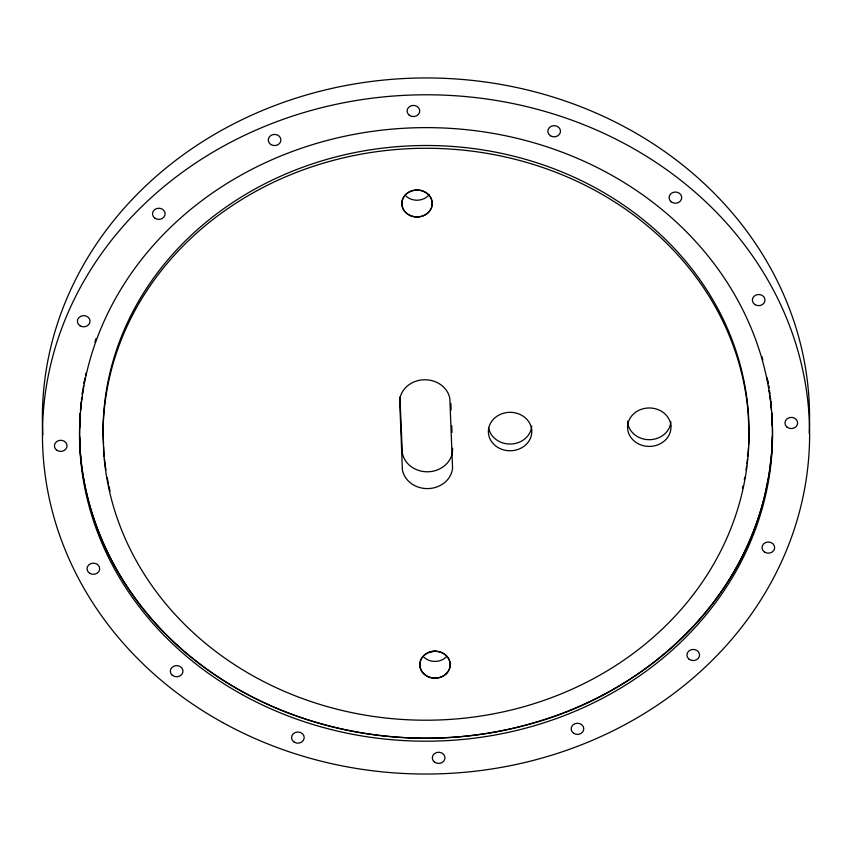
<?xml version="1.0" encoding="UTF-8"?>
<svg xmlns="http://www.w3.org/2000/svg" width="852" height="852" viewBox="0 0 852 852"><rect width="100%" height="100%" fill="white"/><g stroke="black" fill="none" stroke-linecap="round" stroke-linejoin="round"><path stroke-width="1.28" d="M452.614 448.269L452.497 451.517A25.304 22.408 -0.2 0 1 428.183 471.774A25.304 22.408 -0.2 0 1 402.346 453.083L399.918 397.011M79.641 428.396L80.237 413.412M771.667 452.731L772.306 436.682M80.344 413.188C73.826 496.173 109.28 579.264 168.419 636.859C236.238 703.347 331.481 738.322 425.883 738.258C520.327 738.247 615.581 703.166 683.432 636.646C742.603 579.03 778.153 495.939 771.71 412.911M80.535 410.813L81.174 402.74M80.493 409.141L81.845 397.777M82.655 391.036L82.271 394.231L82.644 391.877M769.132 474.031L771.539 453.796M81.43 399.535L81.76 397.415M83.017 389.524L83.581 385.988M84.295 381.515L83.954 383.634L85.125 377.777M85.594 375.434L86.063 373.091L85.562 375.189M764.926 495.118L768.919 475.086M764.627 496.162C737.768 607.796 641.471 692.953 532.969 723.199C418.811 756.193 288.732 734.403 194.98 660.236M94.849 341.94L96.095 338.553M431.187 651.588L434.488 651.354M194.054 659.554C131.038 609.723 86.84 534.79 80.471 454.073M761.901 356.583L762.87 360.045M766.96 377.5L768.121 383.357L767.62 380.173M768.547 385.466L768.962 387.575M768.493 385.711L768.866 388.065M769.239 390.429L769.803 393.954L769.42 390.759M770.133 396.084L770.645 399.258M770.08 396.318L771.443 407.799M770.804 401.398L771.529 410.536M627.583 421.144L627.743 423.146A21.715 19.223 -0.2 0 0 650.001 439.675A21.715 19.223 -0.2 0 0 670.907 421.793M771.816 413.135L772.317 425.979M749.014 434.286L748.237 414.168A322.983 285.963 -0.2 0 0 414.881 148.45A322.983 285.963 -0.2 0 0 103.049 434.371L103.827 454.489M450.857 403.358L451.113 409.961M451.741 425.808L451.997 432.422M103.518 444.062L103.039 431.591A322.983 285.963 -0.2 0 1 433.668 145.575A322.983 285.963 -0.2 0 1 748.642 444.648M103.624 446.554L103.816 451.549A322.983 285.963 -0.2 0 0 104.253 456.523M79.726 436.959L80.344 453.008M749.014 434.115A322.983 285.963 -0.2 0 1 437.172 720.036A322.983 285.963 -0.2 0 1 103.827 454.318M748.493 447.3A322.983 285.963 -0.2 0 1 747.758 456.257M747.502 458.749A322.983 285.963 -0.2 0 1 746.916 463.712M746.576 466.193A322.983 285.963 -0.2 0 1 746.032 469.899M744.786 477.301A322.983 285.963 -0.2 0 1 744.318 479.772M743.04 485.906A322.983 285.963 -0.2 0 1 742.497 488.356M110.068 491.05A322.983 285.963 -0.2 0 1 108.949 486.162M108.417 483.712A322.983 285.963 -0.2 0 1 107.214 477.557M105.968 470.155A322.983 285.963 -0.2 0 1 104.508 459.004M42.856 434.861A383.602 339.639 -0.2 0 1 425.382 77.958A383.602 339.639 -0.2 0 1 809.144 433.231M446.597 656.594A15.198 13.462 -0.2 0 1 424.019 657.307M429.259 194.671A15.198 13.462 -0.2 0 1 418.556 200.145L416.436 200.22A15.198 13.462 -0.2 0 1 405.328 195.427M531.723 426.149A21.715 19.223 -0.2 0 1 510.806 444.03A21.715 19.223 -0.2 0 1 488.558 427.502M531.744 430.196L531.744 432.88A21.715 19.223 -0.2 0 1 510.827 450.761A21.715 19.223 -0.2 0 1 488.579 434.232L488.366 431.559A21.715 19.223 -0.2 0 1 509.336 412.336A21.715 19.223 -0.2 0 1 531.744 430.196M670.929 425.84L670.929 428.524A21.715 19.223 -0.2 0 1 650.023 446.405A21.715 19.223 -0.2 0 1 627.764 429.877L627.562 427.203A21.715 19.223 -0.2 0 1 648.521 407.98A21.715 19.223 -0.2 0 1 670.929 425.84M399.673 400.025L402.4 469.91A25.304 22.408 -0.2 0 0 428.236 488.59A25.304 22.408 -0.2 0 0 452.561 468.334L449.835 398.448A25.304 22.408 -0.2 0 0 423.998 379.768A25.304 22.408 -0.2 0 0 399.673 400.025M418.609 216.802L416.49 216.866A15.198 13.462 -0.2 0 1 403.784 196.833A15.198 13.462 -0.2 0 1 429.727 196.024A15.198 13.462 -0.2 0 1 418.609 216.802M418.609 216.972L416.49 217.036A15.198 13.462 -0.2 0 1 403.784 197.004A15.198 13.462 -0.2 0 1 429.727 196.194A15.198 13.462 -0.2 0 1 418.609 216.972M435.542 651.152L433.423 651.226A15.198 13.462 -0.2 0 0 422.304 672.004A15.198 13.462 -0.2 0 0 448.258 671.195A15.198 13.462 -0.2 0 0 435.542 651.152M435.542 651.322L433.434 651.397A15.198 13.462 -0.2 0 0 422.304 672.175A15.198 13.462 -0.2 0 0 448.258 671.365A15.198 13.462 -0.2 0 0 435.542 651.322M222.628 722.517A383.602 339.639 -0.2 0 0 809.389 446.107A383.602 339.639 -0.2 0 0 246.079 134.605A383.602 339.639 -0.2 0 0 222.628 722.517M242.287 694.657A346.508 306.795 -0.2 0 0 772.317 444.978A346.508 306.795 -0.2 0 0 263.481 163.595A346.508 306.795 -0.2 0 0 242.287 694.657M786.992 427.076A6.337 5.602 -0.2 0 0 797.483 424.232A6.337 5.602 -0.2 0 0 789.463 417.608A6.337 5.602 -0.2 0 0 786.992 427.076M56.424 449.952A6.337 5.602 -0.2 0 0 66.914 447.108A6.337 5.602 -0.2 0 0 58.894 440.495A6.337 5.602 -0.2 0 0 56.424 449.952M434.318 761.933A6.337 5.602 -0.2 0 0 444.808 759.079A6.337 5.602 -0.2 0 0 436.788 752.465A6.337 5.602 -0.2 0 0 434.318 761.933M409.098 115.095A6.337 5.602 -0.2 0 0 419.589 112.251A6.337 5.602 -0.2 0 0 411.569 105.637A6.337 5.602 -0.2 0 0 409.098 115.095M688.927 659.107A6.337 5.602 -0.2 0 0 699.417 656.264A6.337 5.602 -0.2 0 0 691.398 649.65A6.337 5.602 -0.2 0 0 688.927 659.107M154.5 217.91A6.337 5.602 -0.2 0 0 164.99 215.066A6.337 5.602 -0.2 0 0 156.97 208.452A6.337 5.602 -0.2 0 0 154.5 217.91M172.328 675.295A6.337 5.602 -0.2 0 0 182.818 672.452A6.337 5.602 -0.2 0 0 174.798 665.827A6.337 5.602 -0.2 0 0 172.328 675.295M671.088 201.732A6.337 5.602 -0.2 0 0 681.579 198.889A6.337 5.602 -0.2 0 0 673.559 192.275A6.337 5.602 -0.2 0 0 671.088 201.732M764.659 552.171A6.337 5.602 -0.2 0 0 774.638 548.145A6.337 5.602 -0.2 0 0 765.714 542.5A6.337 5.602 -0.2 0 0 764.659 552.171M80.045 325.783A6.337 5.602 -0.2 0 0 90.024 321.747A6.337 5.602 -0.2 0 0 81.1 316.113A6.337 5.602 -0.2 0 0 80.045 325.783M294.206 742.156A6.337 5.602 -0.2 0 0 304.196 738.12A6.337 5.602 -0.2 0 0 295.271 732.486A6.337 5.602 -0.2 0 0 294.206 742.156M550.488 135.809A6.337 5.602 -0.2 0 0 560.478 131.772A6.337 5.602 -0.2 0 0 551.542 126.139A6.337 5.602 -0.2 0 0 550.488 135.809M573.79 733.391A6.337 5.602 -0.2 0 0 583.769 729.365A6.337 5.602 -0.2 0 0 574.844 723.731A6.337 5.602 -0.2 0 0 573.79 733.391M270.915 144.563A6.337 5.602 -0.2 0 0 280.894 140.527A6.337 5.602 -0.2 0 0 271.969 134.893A6.337 5.602 -0.2 0 0 270.915 144.563M89.694 573.311A6.337 5.602 -0.2 0 0 99.673 569.285A6.337 5.602 -0.2 0 0 90.749 563.641A6.337 5.602 -0.2 0 0 89.694 573.311M755.01 304.643A6.337 5.602 -0.2 0 0 764.989 300.607A6.337 5.602 -0.2 0 0 756.065 294.973A6.337 5.602 -0.2 0 0 755.01 304.643"/></g></svg>
